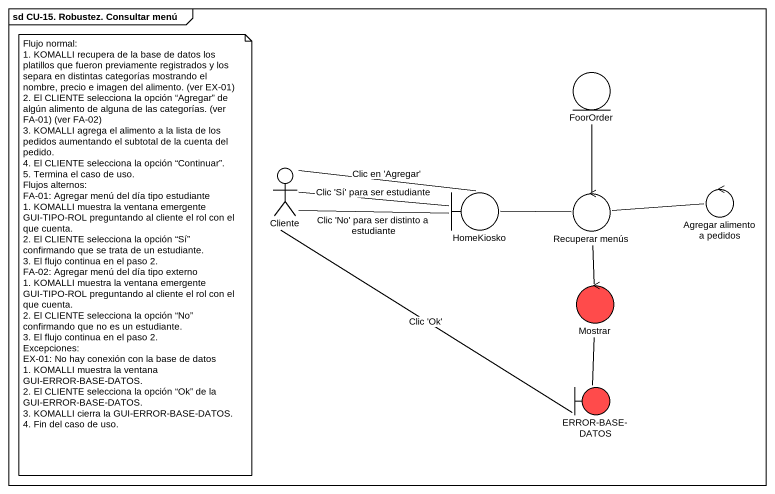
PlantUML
@startuml
mainframe sd CU-15. Robustez. Consultar menú
entity FoorOrder
actor Cliente
boundary HomeKiosko
control "Recuperar menús" as Recuperar_menús
control "Agregar alimento a pedidos" as Agregar_alimento_a_pedidos
control Mostrar #FF4B4B
boundary "ERROR-BASE-DATOS" as ERROR_BASE_DATOS #FF4B4B
Cliente -right- HomeKiosko : Clic en 'Agregar'
Cliente -right- HomeKiosko : Clic 'No' para ser distinto a estudiante
Cliente -right- HomeKiosko : Clic 'Sí' para ser estudiante
Cliente -- ERROR_BASE_DATOS : Clic 'Ok'
HomeKiosko -right- Recuperar_menús
Recuperar_menús -up- FoorOrder
Recuperar_menús -right- Agregar_alimento_a_pedidos
Recuperar_menús -- Mostrar
Mostrar -- ERROR_BASE_DATOS
note as N1
  Flujo normal:
  1. KOMALLI recupera de la base de datos los platillos que fueron previamente registrados y los separa en distintas categorías mostrando el nombre, precio e imagen del alimento. (ver EX-01)
  2. El CLIENTE selecciona la opción “Agregar” de algún alimento de alguna de las categorías. (ver FA-01) (ver FA-02)
  3. KOMALLI agrega el alimento a la lista de los pedidos aumentando el subtotal de la cuenta del pedido.
  4. El CLIENTE selecciona la opción “Continuar”.
  5. Termina el caso de uso.
  Flujos alternos:
  FA-01: Agregar menú del día tipo estudiante
  1. KOMALLI muestra la ventana emergente GUI-TIPO-ROL preguntando al cliente el rol con el que cuenta.
  2. El CLIENTE selecciona la opción “Sí” confirmando que se trata de un estudiante.
  3. El flujo continua en el paso 2.
  FA-02: Agregar menú del día tipo externo
  1. KOMALLI muestra la ventana emergente GUI-TIPO-ROL preguntando al cliente el rol con el que cuenta.
  2. El CLIENTE selecciona la opción “No” confirmando que no es un estudiante.
  3. El flujo continua en el paso 2.
  Excepciones:
  EX-01: No hay conexión con la base de datos
  1. KOMALLI muestra la ventana GUI-ERROR-BASE-DATOS.
  2. El CLIENTE selecciona la opción “Ok” de la GUI-ERROR-BASE-DATOS.
  3. KOMALLI cierra la GUI-ERROR-BASE-DATOS.
  4. Fin del caso de uso.
end note
@enduml
